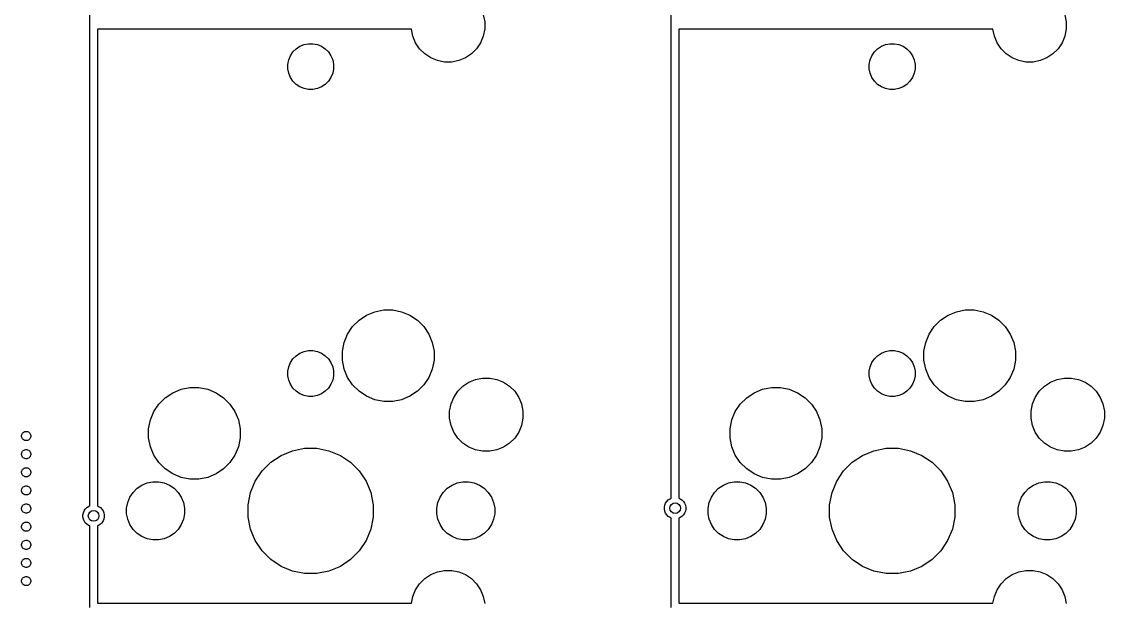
# Model space of a CAD drawing. Extents: x 70 to 347, y -163 to -55.
# Drawn here: x 208.78 to 244.25, y -112.32 to -93.27 of the extents above; entities that cross this region are included whole.
import ezdxf

# ---------------------------------------------------------------- set-up
doc = ezdxf.new("R2010")
doc.units = 0
doc.layers.add('BLACK', color=7, linetype='CONTINUOUS')

msp = doc.modelspace()

# ---------------------------------------------------------------- linework, layer by layer
at = {"layer": 'BLACK', "linetype": 'CONTINUOUS'}
for p, q in [((211.01, -93.4151), (211.01, -90.4844)), ((230.06, -93.3956), (230.06, -90.4844)), ((223.9, -93.0462), (223.947, -93.278)), ((223.947, -93.278), (223.947, -93.5144)), ((242.95, -93.0462), (242.997, -93.278)), ((242.997, -93.278), (242.997, -93.5144)), ((211.009, -93.4212), (211.01, -93.4151)), ((211.01, -93.4273), (211.009, -93.4212)), ((211.01, -109.134), (211.01, -93.4273)), ((211.01, -93.4273), (211.01, -93.4273)), ((211.01, -93.4273), (211.01, -93.4273)), ((221.548, -93.5212), (211.26, -93.5212)), ((211.26, -93.5212), (211.26, -109.134)), ((221.593, -93.7462), (221.548, -93.5212)), ((223.947, -93.5144), (223.9, -93.7462)), ((230.059, -93.4017), (230.06, -93.3956)), ((230.06, -93.4078), (230.059, -93.4017)), ((230.06, -108.88), (230.06, -93.4078)), ((230.06, -93.4078), (230.06, -93.4078)), ((230.06, -93.4078), (230.06, -93.4078)), ((240.598, -93.5212), (230.31, -93.5212)), ((230.31, -93.5212), (230.31, -108.88)), ((240.643, -93.7462), (240.598, -93.5212)), ((242.997, -93.5144), (242.95, -93.7462)), ((221.683, -93.9646), (221.593, -93.7462)), ((221.814, -94.1612), (221.683, -93.9646)), ((223.81, -93.9646), (223.679, -94.1612)), ((223.9, -93.7462), (223.81, -93.9646)), ((240.733, -93.9646), (240.643, -93.7462)), ((240.864, -94.1612), (240.733, -93.9646)), ((242.86, -93.9646), (242.729, -94.1612)), ((242.95, -93.7462), (242.86, -93.9646)), ((217.582, -94.3909), (217.664, -94.2681)), ((217.664, -94.2681), (217.769, -94.1636)), ((217.769, -94.1636), (217.891, -94.0816)), ((217.891, -94.0816), (218.028, -94.025)), ((218.028, -94.025), (218.173, -93.9962)), ((218.173, -93.9962), (218.32, -93.9962)), ((218.32, -93.9962), (218.465, -94.025)), ((218.465, -94.025), (218.602, -94.0816)), ((218.602, -94.0816), (218.725, -94.1636)), ((218.725, -94.1636), (218.829, -94.2681)), ((218.829, -94.2681), (218.911, -94.3909)), ((221.982, -94.3283), (221.814, -94.1612)), ((222.178, -94.4596), (221.982, -94.3283)), ((223.512, -94.3283), (223.315, -94.4596)), ((223.679, -94.1612), (223.512, -94.3283)), ((236.632, -94.3909), (236.714, -94.2681)), ((236.714, -94.2681), (236.818, -94.1636)), ((236.818, -94.1636), (236.941, -94.0816)), ((236.941, -94.0816), (237.078, -94.025)), ((237.078, -94.025), (237.223, -93.9962)), ((237.223, -93.9962), (237.37, -93.9962)), ((237.37, -93.9962), (237.515, -94.025)), ((237.515, -94.025), (237.652, -94.0816)), ((237.652, -94.0816), (237.775, -94.1636)), ((237.775, -94.1636), (237.879, -94.2681)), ((237.879, -94.2681), (237.961, -94.3909)), ((241.032, -94.3283), (240.864, -94.1612)), ((241.228, -94.4596), (241.032, -94.3283)), ((242.562, -94.3283), (242.365, -94.4596)), ((242.729, -94.1612), (242.562, -94.3283)), ((217.497, -94.6723), (217.525, -94.5274)), ((217.497, -94.8201), (217.497, -94.6723)), ((217.525, -94.5274), (217.582, -94.3909)), ((218.911, -94.3909), (218.968, -94.5274)), ((218.968, -94.5274), (218.997, -94.6723)), ((218.997, -94.6723), (218.997, -94.8201)), ((222.397, -94.5501), (222.178, -94.4596)), ((222.628, -94.5962), (222.397, -94.5501)), ((222.865, -94.5962), (222.628, -94.5962)), ((223.097, -94.5501), (222.865, -94.5962)), ((223.315, -94.4596), (223.097, -94.5501)), ((236.547, -94.6723), (236.575, -94.5274)), ((236.547, -94.8201), (236.547, -94.6723)), ((236.575, -94.5274), (236.632, -94.3909)), ((237.961, -94.3909), (238.018, -94.5274)), ((238.018, -94.5274), (238.047, -94.6723)), ((238.047, -94.6723), (238.047, -94.8201)), ((241.447, -94.5501), (241.228, -94.4596)), ((241.678, -94.5962), (241.447, -94.5501)), ((241.915, -94.5962), (241.678, -94.5962)), ((242.147, -94.5501), (241.915, -94.5962)), ((242.365, -94.4596), (242.147, -94.5501)), ((217.525, -94.965), (217.497, -94.8201)), ((217.582, -95.1015), (217.525, -94.965)), ((218.968, -94.965), (218.911, -95.1015)), ((218.997, -94.8201), (218.968, -94.965)), ((236.575, -94.965), (236.547, -94.8201)), ((236.632, -95.1015), (236.575, -94.965)), ((238.018, -94.965), (237.961, -95.1015)), ((238.047, -94.8201), (238.018, -94.965)), ((217.664, -95.2243), (217.582, -95.1015)), ((217.769, -95.3288), (217.664, -95.2243)), ((217.891, -95.4108), (217.769, -95.3288)), ((218.028, -95.4674), (217.891, -95.4108)), ((218.602, -95.4108), (218.465, -95.4674)), ((218.725, -95.3288), (218.602, -95.4108)), ((218.829, -95.2243), (218.725, -95.3288)), ((218.911, -95.1015), (218.829, -95.2243)), ((236.714, -95.2243), (236.632, -95.1015)), ((236.818, -95.3288), (236.714, -95.2243)), ((236.941, -95.4108), (236.818, -95.3288)), ((237.078, -95.4674), (236.941, -95.4108)), ((237.652, -95.4108), (237.515, -95.4674)), ((237.775, -95.3288), (237.652, -95.4108)), ((237.879, -95.2243), (237.775, -95.3288)), ((237.961, -95.1015), (237.879, -95.2243)), ((218.173, -95.4962), (218.028, -95.4674)), ((218.32, -95.4962), (218.173, -95.4962)), ((218.465, -95.4674), (218.32, -95.4962)), ((237.223, -95.4962), (237.078, -95.4674)), ((237.37, -95.4962), (237.223, -95.4962)), ((237.515, -95.4674), (237.37, -95.4962)), ((220.076, -102.887), (220.349, -102.774)), ((220.349, -102.774), (220.639, -102.716)), ((220.639, -102.716), (220.934, -102.716)), ((220.934, -102.716), (221.224, -102.774)), ((221.224, -102.774), (221.497, -102.887)), ((239.126, -102.887), (239.399, -102.774)), ((239.399, -102.774), (239.689, -102.716)), ((239.689, -102.716), (239.984, -102.716)), ((239.984, -102.716), (240.274, -102.774)), ((240.274, -102.774), (240.547, -102.887)), ((219.621, -103.26), (219.83, -103.051)), ((219.83, -103.051), (220.076, -102.887)), ((221.497, -102.887), (221.743, -103.051)), ((221.743, -103.051), (221.952, -103.26)), ((238.671, -103.26), (238.88, -103.051)), ((238.88, -103.051), (239.126, -102.887)), ((240.547, -102.887), (240.793, -103.051)), ((240.793, -103.051), (241.002, -103.26)), ((219.344, -103.779), (219.457, -103.506)), ((219.457, -103.506), (219.621, -103.26)), ((221.952, -103.26), (222.116, -103.506)), ((222.116, -103.506), (222.229, -103.779)), ((238.394, -103.779), (238.507, -103.506)), ((238.507, -103.506), (238.671, -103.26)), ((241.002, -103.26), (241.166, -103.506)), ((241.166, -103.506), (241.279, -103.779)), ((219.287, -104.068), (219.344, -103.779)), ((222.229, -103.779), (222.287, -104.068)), ((238.337, -104.068), (238.394, -103.779)), ((241.279, -103.779), (241.337, -104.068)), ((217.664, -104.318), (217.768, -104.214)), ((217.768, -104.214), (217.891, -104.132)), ((217.891, -104.132), (218.028, -104.075)), ((218.028, -104.075), (218.173, -104.046)), ((218.173, -104.046), (218.32, -104.046)), ((218.32, -104.046), (218.465, -104.075)), ((218.465, -104.075), (218.602, -104.132)), ((218.602, -104.132), (218.725, -104.214)), ((218.725, -104.214), (218.829, -104.318)), ((219.287, -104.364), (219.287, -104.068)), ((222.287, -104.068), (222.287, -104.364)), ((236.714, -104.318), (236.818, -104.214)), ((236.818, -104.214), (236.941, -104.132)), ((236.941, -104.132), (237.078, -104.075)), ((237.078, -104.075), (237.223, -104.046)), ((237.223, -104.046), (237.37, -104.046)), ((237.37, -104.046), (237.515, -104.075)), ((237.515, -104.075), (237.652, -104.132)), ((237.652, -104.132), (237.775, -104.214)), ((237.775, -104.214), (237.879, -104.318)), ((238.337, -104.364), (238.337, -104.068)), ((241.337, -104.068), (241.337, -104.364)), ((217.497, -104.722), (217.525, -104.577)), ((217.525, -104.577), (217.582, -104.441)), ((217.582, -104.441), (217.664, -104.318)), ((218.829, -104.318), (218.911, -104.441)), ((218.911, -104.441), (218.968, -104.577)), ((218.968, -104.577), (218.997, -104.722)), ((219.344, -104.654), (219.287, -104.364)), ((222.287, -104.364), (222.229, -104.654)), ((236.547, -104.722), (236.575, -104.577)), ((236.575, -104.577), (236.632, -104.441)), ((236.632, -104.441), (236.714, -104.318)), ((237.879, -104.318), (237.961, -104.441)), ((237.961, -104.441), (238.018, -104.577)), ((238.018, -104.577), (238.047, -104.722)), ((238.394, -104.654), (238.337, -104.364)), ((241.337, -104.364), (241.279, -104.654)), ((217.497, -104.87), (217.497, -104.722)), ((217.525, -105.015), (217.497, -104.87)), ((218.997, -104.87), (218.968, -105.015)), ((218.997, -104.722), (218.997, -104.87)), ((219.457, -104.927), (219.344, -104.654)), ((219.621, -105.172), (219.457, -104.927)), ((222.116, -104.927), (221.952, -105.172)), ((222.229, -104.654), (222.116, -104.927)), ((223.647, -104.992), (223.878, -104.946)), ((223.878, -104.946), (224.115, -104.946)), ((224.115, -104.946), (224.347, -104.992)), ((236.547, -104.87), (236.547, -104.722)), ((236.575, -105.015), (236.547, -104.87)), ((238.047, -104.87), (238.018, -105.015)), ((238.047, -104.722), (238.047, -104.87)), ((238.507, -104.927), (238.394, -104.654)), ((238.671, -105.172), (238.507, -104.927)), ((241.166, -104.927), (241.002, -105.172)), ((241.279, -104.654), (241.166, -104.927)), ((242.697, -104.992), (242.928, -104.946)), ((242.928, -104.946), (243.165, -104.946)), ((243.165, -104.946), (243.397, -104.992)), ((213.726, -105.427), (213.999, -105.314)), ((213.999, -105.314), (214.289, -105.256)), ((214.289, -105.256), (214.584, -105.256)), ((214.584, -105.256), (214.874, -105.314)), ((214.874, -105.314), (215.147, -105.427)), ((217.582, -105.151), (217.525, -105.015)), ((217.664, -105.274), (217.582, -105.151)), ((217.768, -105.379), (217.664, -105.274)), ((218.829, -105.274), (218.725, -105.379)), ((218.911, -105.151), (218.829, -105.274)), ((218.968, -105.015), (218.911, -105.151)), ((219.83, -105.381), (219.621, -105.172)), ((221.952, -105.172), (221.743, -105.381)), ((223.064, -105.381), (223.232, -105.214)), ((223.232, -105.214), (223.428, -105.083)), ((223.428, -105.083), (223.647, -104.992)), ((224.347, -104.992), (224.565, -105.083)), ((224.565, -105.083), (224.762, -105.214)), ((224.762, -105.214), (224.929, -105.381)), ((232.776, -105.427), (233.049, -105.314)), ((233.049, -105.314), (233.339, -105.256)), ((233.339, -105.256), (233.634, -105.256)), ((233.634, -105.256), (233.924, -105.314)), ((233.924, -105.314), (234.197, -105.427)), ((236.632, -105.151), (236.575, -105.015)), ((236.714, -105.274), (236.632, -105.151)), ((236.818, -105.379), (236.714, -105.274)), ((237.879, -105.274), (237.775, -105.379)), ((237.961, -105.151), (237.879, -105.274)), ((238.018, -105.015), (237.961, -105.151)), ((238.88, -105.381), (238.671, -105.172)), ((241.002, -105.172), (240.793, -105.381)), ((242.114, -105.381), (242.282, -105.214)), ((242.282, -105.214), (242.478, -105.083)), ((242.478, -105.083), (242.697, -104.992)), ((243.397, -104.992), (243.615, -105.083)), ((243.615, -105.083), (243.812, -105.214)), ((243.812, -105.214), (243.979, -105.381)), ((213.271, -105.8), (213.48, -105.591)), ((213.48, -105.591), (213.726, -105.427)), ((215.147, -105.427), (215.393, -105.591)), ((215.393, -105.591), (215.602, -105.8)), ((217.891, -105.461), (217.768, -105.379)), ((218.028, -105.517), (217.891, -105.461)), ((218.173, -105.546), (218.028, -105.517)), ((218.32, -105.546), (218.173, -105.546)), ((218.465, -105.517), (218.32, -105.546)), ((218.602, -105.461), (218.465, -105.517)), ((218.725, -105.379), (218.602, -105.461)), ((220.076, -105.545), (219.83, -105.381)), ((220.349, -105.659), (220.076, -105.545)), ((220.639, -105.716), (220.349, -105.659)), ((221.224, -105.659), (220.934, -105.716)), ((221.497, -105.545), (221.224, -105.659)), ((221.743, -105.381), (221.497, -105.545)), ((222.843, -105.796), (222.933, -105.578)), ((222.933, -105.578), (223.064, -105.381)), ((224.929, -105.381), (225.06, -105.578)), ((225.06, -105.578), (225.15, -105.796)), ((232.321, -105.8), (232.53, -105.591)), ((232.53, -105.591), (232.776, -105.427)), ((234.197, -105.427), (234.443, -105.591)), ((234.443, -105.591), (234.652, -105.8)), ((236.941, -105.461), (236.818, -105.379)), ((237.078, -105.517), (236.941, -105.461)), ((237.223, -105.546), (237.078, -105.517)), ((237.37, -105.546), (237.223, -105.546)), ((237.515, -105.517), (237.37, -105.546)), ((237.652, -105.461), (237.515, -105.517)), ((237.775, -105.379), (237.652, -105.461)), ((239.126, -105.545), (238.88, -105.381)), ((239.399, -105.659), (239.126, -105.545)), ((239.689, -105.716), (239.399, -105.659)), ((240.274, -105.659), (239.984, -105.716)), ((240.547, -105.545), (240.274, -105.659)), ((240.793, -105.381), (240.547, -105.545)), ((241.893, -105.796), (241.983, -105.578)), ((241.983, -105.578), (242.114, -105.381)), ((243.979, -105.381), (244.11, -105.578)), ((244.11, -105.578), (244.2, -105.796)), ((212.994, -106.319), (213.107, -106.046)), ((213.107, -106.046), (213.271, -105.8)), ((215.602, -105.8), (215.766, -106.046)), ((215.766, -106.046), (215.879, -106.319)), ((220.934, -105.716), (220.639, -105.716)), ((222.797, -106.028), (222.843, -105.796)), ((222.797, -106.264), (222.797, -106.028)), ((225.15, -105.796), (225.197, -106.028)), ((225.197, -106.028), (225.197, -106.264)), ((232.044, -106.319), (232.157, -106.046)), ((232.157, -106.046), (232.321, -105.8)), ((234.652, -105.8), (234.816, -106.046)), ((234.816, -106.046), (234.929, -106.319)), ((239.984, -105.716), (239.689, -105.716)), ((241.847, -106.028), (241.893, -105.796)), ((241.847, -106.264), (241.847, -106.028)), ((244.2, -105.796), (244.247, -106.028)), ((244.247, -106.028), (244.247, -106.264)), ((212.937, -106.608), (212.994, -106.319)), ((215.879, -106.319), (215.937, -106.608)), ((222.843, -106.496), (222.797, -106.264)), ((225.197, -106.264), (225.15, -106.496)), ((231.987, -106.608), (232.044, -106.319)), ((234.929, -106.319), (234.987, -106.608)), ((241.893, -106.496), (241.847, -106.264)), ((244.247, -106.264), (244.2, -106.496)), ((208.794, -106.774), (208.81, -106.749)), ((208.81, -106.749), (208.831, -106.728)), ((208.831, -106.728), (208.856, -106.712)), ((208.856, -106.712), (208.883, -106.701)), ((208.883, -106.701), (208.912, -106.695)), ((208.912, -106.695), (208.942, -106.695)), ((208.942, -106.695), (208.971, -106.701)), ((208.971, -106.701), (208.998, -106.712)), ((208.998, -106.712), (209.023, -106.728)), ((209.023, -106.728), (209.044, -106.749)), ((209.044, -106.749), (209.06, -106.774)), ((212.937, -106.904), (212.937, -106.608)), ((215.937, -106.608), (215.937, -106.904)), ((222.933, -106.715), (222.843, -106.496)), ((223.064, -106.911), (222.933, -106.715)), ((225.06, -106.715), (224.929, -106.911)), ((225.15, -106.496), (225.06, -106.715)), ((231.987, -106.904), (231.987, -106.608)), ((234.987, -106.608), (234.987, -106.904)), ((241.983, -106.715), (241.893, -106.496)), ((242.114, -106.911), (241.983, -106.715)), ((244.11, -106.715), (243.979, -106.911)), ((244.2, -106.496), (244.11, -106.715)), ((208.777, -106.83), (208.783, -106.801)), ((208.777, -106.86), (208.777, -106.83)), ((208.783, -106.889), (208.777, -106.86)), ((208.783, -106.801), (208.794, -106.774)), ((208.794, -106.916), (208.783, -106.889)), ((208.81, -106.941), (208.794, -106.916)), ((208.831, -106.962), (208.81, -106.941)), ((208.856, -106.978), (208.831, -106.962)), ((208.883, -106.989), (208.856, -106.978)), ((208.912, -106.995), (208.883, -106.989)), ((208.942, -106.995), (208.912, -106.995)), ((208.971, -106.989), (208.942, -106.995)), ((208.998, -106.978), (208.971, -106.989)), ((209.023, -106.962), (208.998, -106.978)), ((209.044, -106.941), (209.023, -106.962)), ((209.06, -106.916), (209.044, -106.941)), ((209.06, -106.774), (209.071, -106.801)), ((209.071, -106.889), (209.06, -106.916)), ((209.071, -106.801), (209.077, -106.83)), ((209.077, -106.86), (209.071, -106.889)), ((209.077, -106.83), (209.077, -106.86)), ((212.994, -107.194), (212.937, -106.904)), ((215.937, -106.904), (215.879, -107.194)), ((223.232, -107.078), (223.064, -106.911)), ((223.428, -107.21), (223.232, -107.078)), ((224.762, -107.078), (224.565, -107.21)), ((224.929, -106.911), (224.762, -107.078)), ((232.044, -107.194), (231.987, -106.904)), ((234.987, -106.904), (234.929, -107.194)), ((242.282, -107.078), (242.114, -106.911)), ((242.478, -107.21), (242.282, -107.078)), ((243.812, -107.078), (243.615, -107.21)), ((243.979, -106.911), (243.812, -107.078)), ((208.777, -107.424), (208.783, -107.395)), ((208.777, -107.454), (208.777, -107.424)), ((208.783, -107.483), (208.777, -107.454)), ((208.783, -107.395), (208.794, -107.368)), ((208.794, -107.368), (208.81, -107.343)), ((208.81, -107.343), (208.831, -107.322)), ((208.831, -107.322), (208.856, -107.306)), ((208.856, -107.306), (208.883, -107.295)), ((208.883, -107.295), (208.912, -107.289)), ((208.912, -107.289), (208.942, -107.289)), ((208.942, -107.289), (208.971, -107.295)), ((208.971, -107.295), (208.998, -107.306)), ((208.998, -107.306), (209.023, -107.322)), ((209.023, -107.322), (209.044, -107.343)), ((209.044, -107.343), (209.06, -107.368)), ((209.06, -107.368), (209.071, -107.395)), ((209.071, -107.395), (209.077, -107.424)), ((209.077, -107.454), (209.071, -107.483)), ((209.077, -107.424), (209.077, -107.454)), ((213.107, -107.467), (212.994, -107.194)), ((213.271, -107.712), (213.107, -107.467)), ((215.766, -107.467), (215.602, -107.712)), ((215.879, -107.194), (215.766, -107.467)), ((217.276, -107.48), (217.649, -107.325)), ((217.649, -107.325), (218.045, -107.246)), ((218.045, -107.246), (218.448, -107.246)), ((218.448, -107.246), (218.845, -107.325)), ((218.845, -107.325), (219.218, -107.48)), ((223.647, -107.3), (223.428, -107.21)), ((223.878, -107.346), (223.647, -107.3)), ((224.115, -107.346), (223.878, -107.346)), ((224.347, -107.3), (224.115, -107.346)), ((224.565, -107.21), (224.347, -107.3)), ((232.157, -107.467), (232.044, -107.194)), ((232.321, -107.712), (232.157, -107.467)), ((234.816, -107.467), (234.652, -107.712)), ((234.929, -107.194), (234.816, -107.467)), ((236.326, -107.48), (236.699, -107.325)), ((236.699, -107.325), (237.095, -107.246)), ((237.095, -107.246), (237.498, -107.246)), ((237.498, -107.246), (237.895, -107.325)), ((237.895, -107.325), (238.268, -107.48)), ((242.697, -107.3), (242.478, -107.21)), ((242.928, -107.346), (242.697, -107.3)), ((243.165, -107.346), (242.928, -107.346)), ((243.397, -107.3), (243.165, -107.346)), ((243.615, -107.21), (243.397, -107.3)), ((208.794, -107.51), (208.783, -107.483)), ((208.81, -107.534), (208.794, -107.51)), ((208.831, -107.555), (208.81, -107.534)), ((208.856, -107.572), (208.831, -107.555)), ((208.883, -107.583), (208.856, -107.572)), ((208.912, -107.589), (208.883, -107.583)), ((208.942, -107.589), (208.912, -107.589)), ((208.971, -107.583), (208.942, -107.589)), ((208.998, -107.572), (208.971, -107.583)), ((209.023, -107.555), (208.998, -107.572)), ((209.044, -107.534), (209.023, -107.555)), ((209.06, -107.51), (209.044, -107.534)), ((209.071, -107.483), (209.06, -107.51)), ((213.48, -107.921), (213.271, -107.712)), ((215.602, -107.712), (215.393, -107.921)), ((216.654, -107.989), (216.94, -107.704)), ((216.94, -107.704), (217.276, -107.48)), ((219.218, -107.48), (219.553, -107.704)), ((219.553, -107.704), (219.839, -107.989)), ((232.53, -107.921), (232.321, -107.712)), ((234.652, -107.712), (234.443, -107.921)), ((235.704, -107.989), (235.99, -107.704)), ((235.99, -107.704), (236.326, -107.48)), ((238.268, -107.48), (238.603, -107.704)), ((238.603, -107.704), (238.889, -107.989)), ((208.777, -108.018), (208.783, -107.989)), ((208.777, -108.047), (208.777, -108.018)), ((208.783, -108.076), (208.777, -108.047)), ((208.783, -107.989), (208.794, -107.961)), ((208.794, -108.104), (208.783, -108.076)), ((208.794, -107.961), (208.81, -107.937)), ((208.81, -108.128), (208.794, -108.104)), ((208.81, -107.937), (208.831, -107.916)), ((208.831, -108.149), (208.81, -108.128)), ((208.831, -107.916), (208.856, -107.9)), ((208.856, -108.165), (208.831, -108.149)), ((208.856, -107.9), (208.883, -107.888)), ((208.883, -108.177), (208.856, -108.165)), ((208.883, -107.888), (208.912, -107.883)), ((208.912, -108.183), (208.883, -108.177)), ((208.912, -107.883), (208.942, -107.883)), ((208.942, -108.183), (208.912, -108.183)), ((208.942, -107.883), (208.971, -107.888)), ((208.971, -108.177), (208.942, -108.183)), ((208.971, -107.888), (208.998, -107.9)), ((208.998, -108.165), (208.971, -108.177)), ((208.998, -107.9), (209.023, -107.916)), ((209.023, -108.149), (208.998, -108.165)), ((209.023, -107.916), (209.044, -107.937)), ((209.044, -108.128), (209.023, -108.149)), ((209.044, -107.937), (209.06, -107.961)), ((209.06, -108.104), (209.044, -108.128)), ((209.06, -107.961), (209.071, -107.989)), ((209.071, -108.076), (209.06, -108.104)), ((209.071, -107.989), (209.077, -108.018)), ((209.077, -108.047), (209.071, -108.076)), ((209.077, -108.018), (209.077, -108.047)), ((213.726, -108.085), (213.48, -107.921)), ((213.999, -108.199), (213.726, -108.085)), ((215.147, -108.085), (214.874, -108.199)), ((215.393, -107.921), (215.147, -108.085)), ((216.43, -108.325), (216.654, -107.989)), ((219.839, -107.989), (220.063, -108.325)), ((232.776, -108.085), (232.53, -107.921)), ((233.049, -108.199), (232.776, -108.085)), ((234.197, -108.085), (233.924, -108.199)), ((234.443, -107.921), (234.197, -108.085)), ((235.48, -108.325), (235.704, -107.989)), ((238.889, -107.989), (239.113, -108.325)), ((208.794, -108.555), (208.81, -108.531)), ((208.81, -108.531), (208.831, -108.51)), ((208.831, -108.51), (208.856, -108.493)), ((208.856, -108.493), (208.883, -108.482)), ((208.883, -108.482), (208.912, -108.476)), ((208.912, -108.476), (208.942, -108.476)), ((208.942, -108.476), (208.971, -108.482)), ((208.971, -108.482), (208.998, -108.493)), ((208.998, -108.493), (209.023, -108.51)), ((209.023, -108.51), (209.044, -108.531)), ((209.044, -108.531), (209.06, -108.555)), ((212.561, -108.558), (212.717, -108.454)), ((212.717, -108.454), (212.889, -108.383)), ((212.889, -108.383), (213.073, -108.346)), ((213.073, -108.346), (213.26, -108.346)), ((213.26, -108.346), (213.444, -108.383)), ((213.444, -108.383), (213.617, -108.454)), ((213.617, -108.454), (213.772, -108.558)), ((214.289, -108.256), (213.999, -108.199)), ((214.584, -108.256), (214.289, -108.256)), ((214.874, -108.199), (214.584, -108.256)), ((216.275, -108.698), (216.43, -108.325)), ((220.063, -108.325), (220.218, -108.698)), ((222.721, -108.558), (222.877, -108.454)), ((222.877, -108.454), (223.049, -108.383)), ((223.049, -108.383), (223.233, -108.346)), ((223.233, -108.346), (223.42, -108.346)), ((223.42, -108.346), (223.604, -108.383)), ((223.604, -108.383), (223.777, -108.454)), ((223.777, -108.454), (223.932, -108.558)), ((231.611, -108.558), (231.767, -108.454)), ((231.767, -108.454), (231.939, -108.383)), ((231.939, -108.383), (232.123, -108.346)), ((232.123, -108.346), (232.31, -108.346)), ((232.31, -108.346), (232.494, -108.383)), ((232.494, -108.383), (232.667, -108.454)), ((232.667, -108.454), (232.822, -108.558)), ((233.339, -108.256), (233.049, -108.199)), ((233.634, -108.256), (233.339, -108.256)), ((233.924, -108.199), (233.634, -108.256)), ((235.325, -108.698), (235.48, -108.325)), ((239.113, -108.325), (239.268, -108.698)), ((241.771, -108.558), (241.927, -108.454)), ((241.927, -108.454), (242.099, -108.383)), ((242.099, -108.383), (242.283, -108.346)), ((242.283, -108.346), (242.47, -108.346)), ((242.47, -108.346), (242.654, -108.383)), ((242.654, -108.383), (242.827, -108.454)), ((242.827, -108.454), (242.982, -108.558)), ((208.777, -108.611), (208.783, -108.583)), ((208.777, -108.641), (208.777, -108.611)), ((208.783, -108.67), (208.777, -108.641)), ((208.783, -108.583), (208.794, -108.555)), ((208.794, -108.697), (208.783, -108.67)), ((208.81, -108.722), (208.794, -108.697)), ((208.831, -108.743), (208.81, -108.722)), ((208.856, -108.759), (208.831, -108.743)), ((208.883, -108.77), (208.856, -108.759)), ((208.912, -108.776), (208.883, -108.77)), ((208.942, -108.776), (208.912, -108.776)), ((208.971, -108.77), (208.942, -108.776)), ((208.998, -108.759), (208.971, -108.77)), ((209.023, -108.743), (208.998, -108.759)), ((209.044, -108.722), (209.023, -108.743)), ((209.06, -108.697), (209.044, -108.722)), ((209.06, -108.555), (209.071, -108.583)), ((209.071, -108.67), (209.06, -108.697)), ((209.071, -108.583), (209.077, -108.611)), ((209.077, -108.641), (209.071, -108.67)), ((209.077, -108.611), (209.077, -108.641)), ((212.253, -109.019), (212.325, -108.846)), ((212.325, -108.846), (212.429, -108.691)), ((212.429, -108.691), (212.561, -108.558)), ((213.772, -108.558), (213.905, -108.691)), ((213.905, -108.691), (214.008, -108.846)), ((214.008, -108.846), (214.08, -109.019)), ((216.197, -109.094), (216.275, -108.698)), ((220.218, -108.698), (220.297, -109.094)), ((222.413, -109.019), (222.485, -108.846)), ((222.485, -108.846), (222.589, -108.691)), ((222.589, -108.691), (222.721, -108.558)), ((223.932, -108.558), (224.065, -108.691)), ((224.065, -108.691), (224.168, -108.846)), ((224.168, -108.846), (224.24, -109.019)), ((230.019, -108.897), (230.06, -108.88)), ((230.31, -108.88), (230.35, -108.897)), ((231.303, -109.019), (231.375, -108.846)), ((231.375, -108.846), (231.479, -108.691)), ((231.479, -108.691), (231.611, -108.558)), ((232.822, -108.558), (232.955, -108.691)), ((232.955, -108.691), (233.058, -108.846)), ((233.058, -108.846), (233.13, -109.019)), ((235.247, -109.094), (235.325, -108.698)), ((239.268, -108.698), (239.347, -109.094)), ((241.463, -109.019), (241.535, -108.846)), ((241.535, -108.846), (241.639, -108.691)), ((241.639, -108.691), (241.771, -108.558)), ((242.982, -108.558), (243.115, -108.691)), ((243.115, -108.691), (243.218, -108.846)), ((243.218, -108.846), (243.29, -109.019)), ((208.777, -109.205), (208.783, -109.176)), ((208.777, -109.235), (208.777, -109.205)), ((208.783, -109.264), (208.777, -109.235)), ((208.783, -109.176), (208.794, -109.149)), ((208.794, -109.149), (208.81, -109.124)), ((208.81, -109.124), (208.831, -109.103)), ((208.831, -109.103), (208.856, -109.087)), ((208.856, -109.087), (208.883, -109.076)), ((208.883, -109.076), (208.912, -109.07)), ((208.912, -109.07), (208.942, -109.07)), ((208.942, -109.07), (208.971, -109.076)), ((208.971, -109.076), (208.998, -109.087)), ((208.998, -109.087), (209.023, -109.103)), ((209.023, -109.103), (209.044, -109.124)), ((209.044, -109.124), (209.06, -109.149)), ((209.06, -109.149), (209.071, -109.176)), ((209.071, -109.176), (209.077, -109.205)), ((209.077, -109.235), (209.071, -109.264)), ((209.077, -109.205), (209.077, -109.235)), ((210.824, -109.296), (210.863, -109.238)), ((210.863, -109.238), (210.911, -109.189)), ((210.911, -109.189), (210.969, -109.151)), ((210.969, -109.151), (211.01, -109.134)), ((211.26, -109.134), (211.3, -109.151)), ((211.3, -109.151), (211.358, -109.189)), ((211.358, -109.189), (211.406, -109.238)), ((211.406, -109.238), (211.445, -109.296)), ((212.217, -109.203), (212.253, -109.019)), ((212.217, -109.39), (212.217, -109.203)), ((214.08, -109.019), (214.117, -109.203)), ((214.117, -109.203), (214.117, -109.39)), ((216.197, -109.498), (216.197, -109.094)), ((220.297, -109.094), (220.297, -109.498)), ((222.377, -109.203), (222.413, -109.019)), ((222.377, -109.39), (222.377, -109.203)), ((224.24, -109.019), (224.277, -109.203)), ((224.277, -109.203), (224.277, -109.39)), ((229.835, -109.173), (229.848, -109.105)), ((229.835, -109.242), (229.835, -109.173)), ((229.848, -109.309), (229.835, -109.242)), ((229.848, -109.105), (229.874, -109.042)), ((229.874, -109.042), (229.913, -108.984)), ((229.913, -108.984), (229.961, -108.935)), ((229.961, -108.935), (230.019, -108.897)), ((230.35, -108.897), (230.408, -108.935)), ((230.408, -108.935), (230.456, -108.984)), ((230.456, -108.984), (230.495, -109.042)), ((230.495, -109.042), (230.521, -109.105)), ((230.521, -109.105), (230.535, -109.173)), ((230.535, -109.242), (230.521, -109.309)), ((230.535, -109.173), (230.535, -109.242)), ((231.267, -109.203), (231.303, -109.019)), ((231.267, -109.39), (231.267, -109.203)), ((233.13, -109.019), (233.167, -109.203)), ((233.167, -109.203), (233.167, -109.39)), ((235.247, -109.498), (235.247, -109.094)), ((239.347, -109.094), (239.347, -109.498)), ((241.427, -109.203), (241.463, -109.019)), ((241.427, -109.39), (241.427, -109.203)), ((243.29, -109.019), (243.327, -109.203)), ((243.327, -109.203), (243.327, -109.39)), ((208.794, -109.291), (208.783, -109.264)), ((208.81, -109.316), (208.794, -109.291)), ((208.831, -109.337), (208.81, -109.316)), ((208.856, -109.353), (208.831, -109.337)), ((208.883, -109.364), (208.856, -109.353)), ((208.912, -109.37), (208.883, -109.364)), ((208.942, -109.37), (208.912, -109.37)), ((208.971, -109.364), (208.942, -109.37)), ((208.998, -109.353), (208.971, -109.364)), ((209.023, -109.337), (208.998, -109.353)), ((209.044, -109.316), (209.023, -109.337)), ((209.06, -109.291), (209.044, -109.316)), ((209.071, -109.264), (209.06, -109.291)), ((210.785, -109.427), (210.798, -109.359)), ((210.785, -109.496), (210.785, -109.427)), ((210.798, -109.563), (210.785, -109.496)), ((210.798, -109.359), (210.824, -109.296)), ((210.824, -109.627), (210.798, -109.563)), ((211.445, -109.296), (211.471, -109.359)), ((211.471, -109.563), (211.445, -109.627)), ((211.471, -109.359), (211.485, -109.427)), ((211.485, -109.496), (211.471, -109.563)), ((211.485, -109.427), (211.485, -109.496)), ((212.253, -109.573), (212.217, -109.39)), ((212.325, -109.746), (212.253, -109.573)), ((214.08, -109.573), (214.008, -109.746)), ((214.117, -109.39), (214.08, -109.573)), ((216.275, -109.894), (216.197, -109.498)), ((220.297, -109.498), (220.218, -109.894)), ((222.413, -109.573), (222.377, -109.39)), ((222.485, -109.746), (222.413, -109.573)), ((224.24, -109.573), (224.168, -109.746)), ((224.277, -109.39), (224.24, -109.573)), ((229.874, -109.373), (229.848, -109.309)), ((229.913, -109.43), (229.874, -109.373)), ((229.961, -109.479), (229.913, -109.43)), ((230.019, -109.517), (229.961, -109.479)), ((230.06, -109.534), (230.019, -109.517)), ((230.06, -112.465), (230.06, -109.534)), ((230.35, -109.517), (230.31, -109.534)), ((230.31, -109.534), (230.31, -112.321)), ((230.408, -109.479), (230.35, -109.517)), ((230.456, -109.43), (230.408, -109.479)), ((230.495, -109.373), (230.456, -109.43)), ((230.521, -109.309), (230.495, -109.373)), ((231.303, -109.573), (231.267, -109.39)), ((231.375, -109.746), (231.303, -109.573)), ((233.13, -109.573), (233.058, -109.746)), ((233.167, -109.39), (233.13, -109.573)), ((235.325, -109.894), (235.247, -109.498)), ((239.347, -109.498), (239.268, -109.894)), ((241.463, -109.573), (241.427, -109.39)), ((241.535, -109.746), (241.463, -109.573)), ((243.29, -109.573), (243.218, -109.746)), ((243.327, -109.39), (243.29, -109.573)), ((208.777, -109.799), (208.783, -109.77)), ((208.777, -109.829), (208.777, -109.799)), ((208.783, -109.858), (208.777, -109.829)), ((208.783, -109.77), (208.794, -109.743)), ((208.794, -109.885), (208.783, -109.858)), ((208.794, -109.743), (208.81, -109.718)), ((208.81, -109.909), (208.794, -109.885)), ((208.81, -109.718), (208.831, -109.697)), ((208.831, -109.93), (208.81, -109.909)), ((208.831, -109.697), (208.856, -109.681)), ((208.856, -109.947), (208.831, -109.93)), ((208.856, -109.681), (208.883, -109.67)), ((208.883, -109.958), (208.856, -109.947)), ((208.883, -109.67), (208.912, -109.664)), ((208.912, -109.664), (208.942, -109.664)), ((208.942, -109.664), (208.971, -109.67)), ((208.971, -109.67), (208.998, -109.681)), ((208.998, -109.947), (208.971, -109.958)), ((208.998, -109.681), (209.023, -109.697)), ((209.023, -109.93), (208.998, -109.947)), ((209.023, -109.697), (209.044, -109.718)), ((209.044, -109.909), (209.023, -109.93)), ((209.044, -109.718), (209.06, -109.743)), ((209.06, -109.885), (209.044, -109.909)), ((209.06, -109.743), (209.071, -109.77)), ((209.071, -109.858), (209.06, -109.885)), ((209.071, -109.77), (209.077, -109.799)), ((209.077, -109.829), (209.071, -109.858)), ((209.077, -109.799), (209.077, -109.829)), ((210.863, -109.684), (210.824, -109.627)), ((210.911, -109.733), (210.863, -109.684)), ((210.969, -109.771), (210.911, -109.733)), ((211.01, -109.788), (210.969, -109.771)), ((211.01, -112.465), (211.01, -109.788)), ((211.3, -109.771), (211.26, -109.788)), ((211.26, -109.788), (211.26, -112.321)), ((211.358, -109.733), (211.3, -109.771)), ((211.406, -109.684), (211.358, -109.733)), ((211.445, -109.627), (211.406, -109.684)), ((212.429, -109.902), (212.325, -109.746)), ((212.561, -110.034), (212.429, -109.902)), ((213.905, -109.902), (213.772, -110.034)), ((214.008, -109.746), (213.905, -109.902)), ((216.43, -110.267), (216.275, -109.894)), ((220.218, -109.894), (220.063, -110.267)), ((222.589, -109.902), (222.485, -109.746)), ((222.721, -110.034), (222.589, -109.902)), ((224.065, -109.902), (223.932, -110.034)), ((224.168, -109.746), (224.065, -109.902)), ((231.479, -109.902), (231.375, -109.746)), ((231.611, -110.034), (231.479, -109.902)), ((232.955, -109.902), (232.822, -110.034)), ((233.058, -109.746), (232.955, -109.902)), ((235.48, -110.267), (235.325, -109.894)), ((239.268, -109.894), (239.113, -110.267)), ((241.639, -109.902), (241.535, -109.746)), ((241.771, -110.034), (241.639, -109.902)), ((243.115, -109.902), (242.982, -110.034)), ((243.218, -109.746), (243.115, -109.902)), ((208.81, -110.312), (208.831, -110.291)), ((208.831, -110.291), (208.856, -110.275)), ((208.856, -110.275), (208.883, -110.263)), ((208.912, -109.964), (208.883, -109.958)), ((208.883, -110.263), (208.912, -110.258)), ((208.942, -109.964), (208.912, -109.964)), ((208.912, -110.258), (208.942, -110.258)), ((208.971, -109.958), (208.942, -109.964)), ((208.942, -110.258), (208.971, -110.263)), ((208.971, -110.263), (208.998, -110.275)), ((208.998, -110.275), (209.023, -110.291)), ((209.023, -110.291), (209.044, -110.312)), ((212.717, -110.138), (212.561, -110.034)), ((212.889, -110.21), (212.717, -110.138)), ((213.073, -110.246), (212.889, -110.21)), ((213.26, -110.246), (213.073, -110.246)), ((213.444, -110.21), (213.26, -110.246)), ((213.617, -110.138), (213.444, -110.21)), ((213.772, -110.034), (213.617, -110.138)), ((216.654, -110.603), (216.43, -110.267)), ((220.063, -110.267), (219.839, -110.603)), ((222.877, -110.138), (222.721, -110.034)), ((223.049, -110.21), (222.877, -110.138)), ((223.233, -110.246), (223.049, -110.21)), ((223.42, -110.246), (223.233, -110.246)), ((223.604, -110.21), (223.42, -110.246)), ((223.777, -110.138), (223.604, -110.21)), ((223.932, -110.034), (223.777, -110.138)), ((231.767, -110.138), (231.611, -110.034)), ((231.939, -110.21), (231.767, -110.138)), ((232.123, -110.246), (231.939, -110.21)), ((232.31, -110.246), (232.123, -110.246)), ((232.494, -110.21), (232.31, -110.246)), ((232.667, -110.138), (232.494, -110.21)), ((232.822, -110.034), (232.667, -110.138)), ((235.704, -110.603), (235.48, -110.267)), ((239.113, -110.267), (238.889, -110.603)), ((241.927, -110.138), (241.771, -110.034)), ((242.099, -110.21), (241.927, -110.138)), ((242.283, -110.246), (242.099, -110.21)), ((242.47, -110.246), (242.283, -110.246)), ((242.654, -110.21), (242.47, -110.246)), ((242.827, -110.138), (242.654, -110.21)), ((242.982, -110.034), (242.827, -110.138)), ((208.777, -110.393), (208.783, -110.364)), ((208.777, -110.422), (208.777, -110.393)), ((208.783, -110.451), (208.777, -110.422)), ((208.783, -110.364), (208.794, -110.336)), ((208.794, -110.479), (208.783, -110.451)), ((208.794, -110.336), (208.81, -110.312)), ((208.81, -110.503), (208.794, -110.479)), ((208.831, -110.524), (208.81, -110.503)), ((208.856, -110.54), (208.831, -110.524)), ((208.883, -110.552), (208.856, -110.54)), ((208.912, -110.558), (208.883, -110.552)), ((208.942, -110.558), (208.912, -110.558)), ((208.971, -110.552), (208.942, -110.558)), ((208.998, -110.54), (208.971, -110.552)), ((209.023, -110.524), (208.998, -110.54)), ((209.044, -110.503), (209.023, -110.524)), ((209.044, -110.312), (209.06, -110.336)), ((209.06, -110.479), (209.044, -110.503)), ((209.06, -110.336), (209.071, -110.364)), ((209.071, -110.451), (209.06, -110.479)), ((209.071, -110.364), (209.077, -110.393)), ((209.077, -110.422), (209.071, -110.451)), ((209.077, -110.393), (209.077, -110.422)), ((216.94, -110.889), (216.654, -110.603)), ((219.839, -110.603), (219.553, -110.889)), ((235.99, -110.889), (235.704, -110.603)), ((238.889, -110.603), (238.603, -110.889)), ((208.777, -110.986), (208.783, -110.958)), ((208.777, -111.016), (208.777, -110.986)), ((208.783, -111.045), (208.777, -111.016)), ((208.783, -110.958), (208.794, -110.93)), ((208.794, -110.93), (208.81, -110.906)), ((208.81, -110.906), (208.831, -110.885)), ((208.831, -110.885), (208.856, -110.868)), ((208.856, -110.868), (208.883, -110.857)), ((208.883, -110.857), (208.912, -110.851)), ((208.912, -110.851), (208.942, -110.851)), ((208.942, -110.851), (208.971, -110.857)), ((208.971, -110.857), (208.998, -110.868)), ((208.998, -110.868), (209.023, -110.885)), ((209.023, -110.885), (209.044, -110.906)), ((209.044, -110.906), (209.06, -110.93)), ((209.06, -110.93), (209.071, -110.958)), ((209.071, -110.958), (209.077, -110.986)), ((209.077, -111.016), (209.071, -111.045)), ((209.077, -110.986), (209.077, -111.016)), ((217.276, -111.113), (216.94, -110.889)), ((219.553, -110.889), (219.218, -111.113)), ((236.326, -111.113), (235.99, -110.889)), ((238.603, -110.889), (238.268, -111.113)), ((208.794, -111.072), (208.783, -111.045)), ((208.81, -111.097), (208.794, -111.072)), ((208.831, -111.118), (208.81, -111.097)), ((208.856, -111.134), (208.831, -111.118)), ((208.883, -111.145), (208.856, -111.134)), ((208.912, -111.151), (208.883, -111.145)), ((208.942, -111.151), (208.912, -111.151)), ((208.971, -111.145), (208.942, -111.151)), ((208.998, -111.134), (208.971, -111.145)), ((209.023, -111.118), (208.998, -111.134)), ((209.044, -111.097), (209.023, -111.118)), ((209.06, -111.072), (209.044, -111.097)), ((209.071, -111.045), (209.06, -111.072)), ((217.649, -111.267), (217.276, -111.113)), ((218.045, -111.346), (217.649, -111.267)), ((218.448, -111.346), (218.045, -111.346)), ((218.845, -111.267), (218.448, -111.346)), ((219.218, -111.113), (218.845, -111.267)), ((222.178, -111.383), (222.397, -111.292)), ((222.397, -111.292), (222.628, -111.246)), ((222.628, -111.246), (222.865, -111.246)), ((222.865, -111.246), (223.097, -111.292)), ((223.097, -111.292), (223.315, -111.383)), ((236.699, -111.267), (236.326, -111.113)), ((237.095, -111.346), (236.699, -111.267)), ((237.498, -111.346), (237.095, -111.346)), ((237.895, -111.267), (237.498, -111.346)), ((238.268, -111.113), (237.895, -111.267)), ((241.228, -111.383), (241.447, -111.292)), ((241.447, -111.292), (241.678, -111.246)), ((241.678, -111.246), (241.915, -111.246)), ((241.915, -111.246), (242.147, -111.292)), ((242.147, -111.292), (242.365, -111.383)), ((208.777, -111.58), (208.783, -111.551)), ((208.777, -111.61), (208.777, -111.58)), ((208.783, -111.639), (208.777, -111.61)), ((208.783, -111.551), (208.794, -111.524)), ((208.794, -111.666), (208.783, -111.639)), ((208.794, -111.524), (208.81, -111.499)), ((208.81, -111.691), (208.794, -111.666)), ((208.81, -111.499), (208.831, -111.478)), ((208.831, -111.712), (208.81, -111.691)), ((208.831, -111.478), (208.856, -111.462)), ((208.856, -111.728), (208.831, -111.712)), ((208.856, -111.462), (208.883, -111.451)), ((208.883, -111.739), (208.856, -111.728)), ((208.883, -111.451), (208.912, -111.445)), ((208.912, -111.445), (208.942, -111.445)), ((208.942, -111.445), (208.971, -111.451)), ((208.971, -111.451), (208.998, -111.462)), ((208.998, -111.728), (208.971, -111.739)), ((208.998, -111.462), (209.023, -111.478)), ((209.023, -111.712), (208.998, -111.728)), ((209.023, -111.478), (209.044, -111.499)), ((209.044, -111.691), (209.023, -111.712)), ((209.044, -111.499), (209.06, -111.524)), ((209.06, -111.666), (209.044, -111.691)), ((209.06, -111.524), (209.071, -111.551)), ((209.071, -111.639), (209.06, -111.666)), ((209.071, -111.551), (209.077, -111.58)), ((209.077, -111.61), (209.071, -111.639)), ((209.077, -111.58), (209.077, -111.61)), ((221.683, -111.878), (221.814, -111.681)), ((221.814, -111.681), (221.982, -111.514)), ((221.982, -111.514), (222.178, -111.383)), ((223.315, -111.383), (223.512, -111.514)), ((223.512, -111.514), (223.679, -111.681)), ((223.679, -111.681), (223.81, -111.878)), ((240.733, -111.878), (240.864, -111.681)), ((240.864, -111.681), (241.032, -111.514)), ((241.032, -111.514), (241.228, -111.383)), ((242.365, -111.383), (242.562, -111.514)), ((242.562, -111.514), (242.729, -111.681)), ((242.729, -111.681), (242.86, -111.878)), ((208.912, -111.745), (208.883, -111.739)), ((208.942, -111.745), (208.912, -111.745)), ((208.971, -111.739), (208.942, -111.745)), ((221.593, -112.096), (221.683, -111.878)), ((223.81, -111.878), (223.9, -112.096)), ((240.643, -112.096), (240.733, -111.878)), ((242.86, -111.878), (242.95, -112.096)), ((211.26, -112.321), (221.548, -112.321)), ((221.548, -112.321), (221.593, -112.096)), ((223.9, -112.096), (223.947, -112.328)), ((230.31, -112.321), (240.598, -112.321)), ((240.598, -112.321), (240.643, -112.096)), ((242.95, -112.096), (242.997, -112.328))]:
    msp.add_line(p, q, dxfattribs=at)
at = {"layer": 'BLACK'}
for centre in [(230.185, -109.207), (211.135, -109.461)]:
    msp.add_circle(centre, 0.175, dxfattribs=at)

doc.saveas('drawing.dxf')
